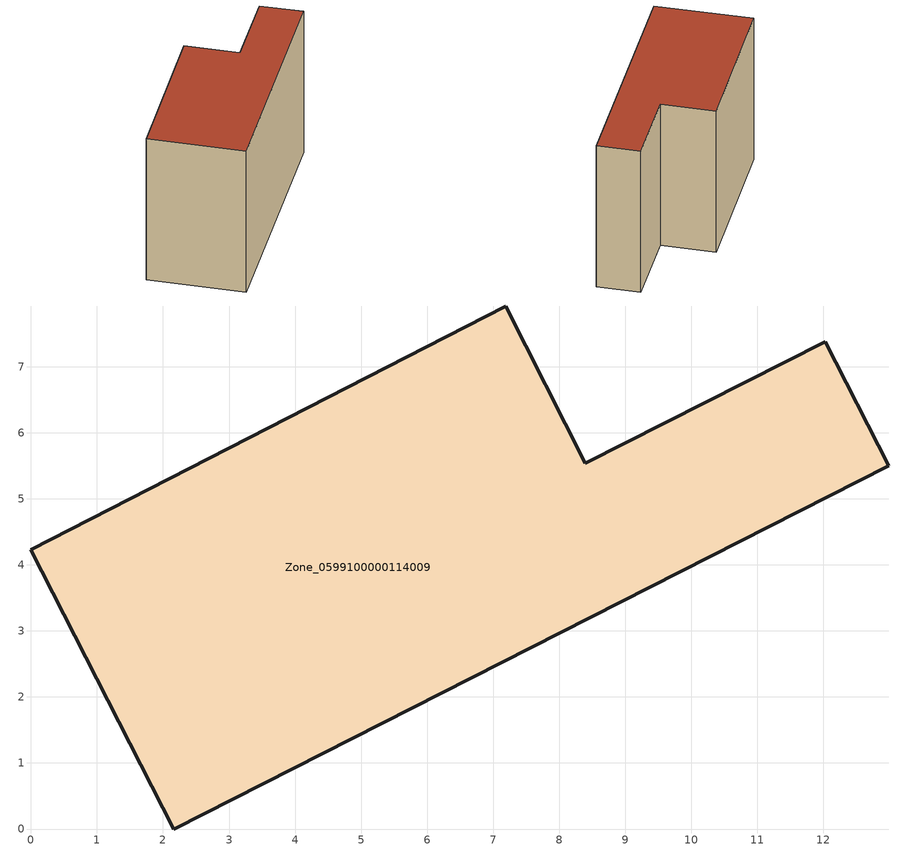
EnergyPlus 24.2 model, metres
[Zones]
Zone_0599100000114009
 floor ground (C_G): 2.16,0 0,4.23 7.19,7.92 8.4,5.54 12.03,7.38 12.99,5.5 z0
 wall outside (C_F): 2.16,0 12.99,5.5 12.03,7.38 8.4,5.54 7.19,7.92 0,4.23 2.16,0 z0:7.83
 roof outside (C_R): 0,4.23 2.16,0 12.99,5.5 12.03,7.38 8.4,5.54 7.19,7.92 z7.83
[BUILDING]
Pand.0599100000114009: North Axis=0; Terrain=City; Loads Convergence Tolerance Value=0.04; Temperature Convergence Tolerance Value=0.4; Solar Distribution=FullExterior; Maximum Number of Warmup Days=25; Minimum Number of Warmup Days=1
[Site:Location]
Rotterdam.The.Hague.AP_ZH_NLD Design_Conditions: Latitude=51.96; Longitude=4.45; Time Zone=1; Elevation=-4.5
[SITE:GROUNDTEMPERATURE:BUILDINGSURFACE]
18, 18, 18, 18, 18, 18, 18, 18, 18, 18, 18, 18
[MATERIAL] Thermal Absorptance=0.9; Solar Absorptance=0.7; Visible Absorptance=0.7
Name | Roughness | Thickness | Conductivity | Density | Specific Heat
G.TI.1946 | MediumSmooth | 0.15 | 1 | 540 | 1210
F.TI.1946 | Rough | 0.3 | 0.857143 | 1920 | 840
R.TI.1946 | MediumRough | 0.2 | 0.1 | 1500 | 1000
[CONSTRUCTION]
C_G: G.TI.1946
C_F: F.TI.1946
C_R: R.TI.1946
[ZONE]
Zone_0599100000114009: Type=1; Multiplier=1; Ceiling Height=Autocalculate; Volume=Autocalculate; Floor Area=autocalculate; Part of Total Floor Area=Yes
[ZONEINFILTRATION:DESIGNFLOWRATE]
Infil_Zone_0599100000114009: Zone or ZoneList or Space or SpaceList=Zone_0599100000114009; Schedule=AlwaysOn; Design Flow Rate Calculation Method=Flow/Area; Flow Rate per Floor Area=0.003; Constant Term Coefficient=1; Temperature Term Coefficient=0; Velocity Term Coefficient=0; Velocity Squared Term Coefficient=0
[HVACTEMPLATE:ZONE:IDEALLOADSAIRSYSTEM]
Zone_0599100000114009: Maximum Heating Supply Air Temperature=50; Minimum Cooling Supply Air Temperature=13; Maximum Heating Supply Air Humidity Ratio=0.0156; Minimum Cooling Supply Air Humidity Ratio=0.0077; Heating Limit=NoLimit; Cooling Limit=NoLimit; Dehumidification Control Type=ConstantSensibleHeatRatio; Cooling Sensible Heat Ratio=0.7; Dehumidification Setpoint=60; Humidification Control Type=None; Humidification Setpoint=30; Outdoor Air Method=None; Outdoor Air Flow Rate per Person=0.00944; Outdoor Air Flow Rate per Zone Floor Area=0; Outdoor Air Flow Rate per Zone=0; Demand Controlled Ventilation Type=None; Outdoor Air Economizer Type=NoEconomizer; Heat Recovery Type=None; Sensible Heat Recovery Effectiveness=0.7; Latent Heat Recovery Effectiveness=0.65
[ZONECONTROL:THERMOSTAT]
ThermostatControl_Zone_0599100000114009: Zone or ZoneList=Zone_0599100000114009; Control Type Schedule=DualSetpointControlType; Control 1=Thermostat_Zone_0599100000114009; Temperature Difference Between Cutout And Setpoint=0
[THERMOSTATSETPOINT:DUALSETPOINT]
Thermostat_Zone_0599100000114009: Heating Setpoint Temperature Schedule=HeatingSetpoint_Zone_0599100000114009; Cooling Setpoint Temperature Schedule=CoolingSetpoint_Zone_0599100000114009
[SCHEDULE:COMPACT]
HeatingSetpoint_Zone_0599100000114009: Through: 12/31, For: AllDays, Until: 24:00, 21
CoolingSetpoint_Zone_0599100000114009: Through: 12/31, For: AllDays, Until: 24:00, 24
DualSetpointControlType: Through: 12/31, For: AllDays, Until: 24:00, 4
AlwaysOn: Through: 12/31, For: AllDays, Until: 24:00, 1
